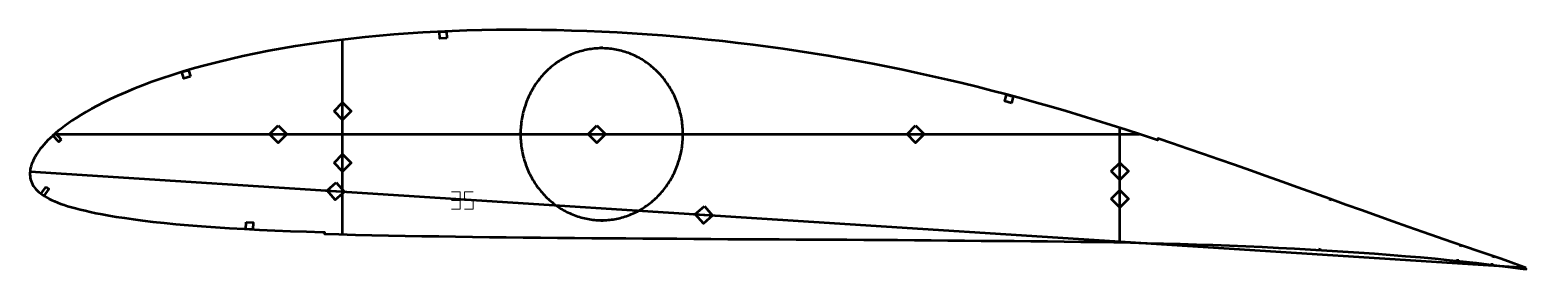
# Model space of a CAD drawing. Header units: metres. Extents: x 9 to 876, y 122 to 261.
import ezdxf

# ---------------------------------------------------------------- set-up
doc = ezdxf.new("R2010")
doc.units = ezdxf.units.M
doc.layers.add('Layer', color=1, linetype='Continuous', lineweight=50)
doc.layers.add('NumLabel', color=1, linetype='Continuous', lineweight=15)

msp = doc.modelspace()

# ---------------------------------------------------------------- linework, layer by layer
at = {"layer": 'Layer', "color": 7}
for p, q in [((190.46, 141.88), (190.46, 254.9)), ((190.46, 207.39), (190.46, 219.39)), ((23.5, 200), (651.83, 200)), ((147.07, 200), (159.07, 200)), ((331.66, 200), (343.66, 200)), ((516.26, 200), (528.26, 200)), ((640.46, 137.27), (640.46, 203.69)), ((190.46, 177.38), (190.46, 189.38)), ((640.46, 172.49), (640.46, 184.49)), ((9.43, 178.34), (875.12, 122.67)), ((180.48, 167.34), (192.45, 166.57)), ((640.46, 156.46), (640.46, 168.46)), ((393.65, 153.63), (405.63, 152.86))]:
    msp.add_line(p, q, dxfattribs=at)
at = {"layer": 'Layer'}
for p, q in [((340.46, 249.89), (340.46, 250.89)), ((293.45, 200), (292.45, 200)), ((387.47, 200), (388.47, 200)), ((762.52, 162.3), (762.19, 161.35)), ((340.46, 150.11), (340.46, 149.11)), ((756.3, 133.85), (756.21, 132.86)), ((837.95, 135.63), (837.62, 134.69)), ((836.06, 127.53), (835.97, 126.53)), ((855.92, 125.23), (855.84, 124.23)), ((856.87, 129.16), (856.54, 128.21))]:
    msp.add_line(p, q, dxfattribs=at)
for points in [[(875.63, 122.48), (872.37, 123.66), (867.08, 125.56), (861.25, 127.63), (854.91, 129.84), (848, 132.2), (840.58, 134.73), (832.73, 137.42), (824.53, 140.26), (816.06, 143.21), (807.37, 146.27), (798.52, 149.4), (789.54, 152.6), (780.47, 155.85), (771.31, 159.13), (762.11, 162.44), (752.88, 165.77), (743.65, 169.09), (734.43, 172.39), (725.25, 175.68), (716.1, 178.94), (706.99, 182.17), (697.92, 185.35), (688.9, 188.5), (679.92, 191.6), (670.99, 194.65), (662.6, 197.48), (662.28, 196.53), (661.8, 196.69), (652.97, 199.63), (644.19, 202.5), (635.45, 205.3), (626.74, 208.04), (618.07, 210.71), (609.42, 213.31), (600.8, 215.85), (592.18, 218.31), (583.58, 220.7), (574.99, 223.03), (566.4, 225.28), (557.8, 227.47), (549.21, 229.58), (540.62, 231.63), (532.02, 233.6), (523.41, 235.51), (514.79, 237.35), (506.17, 239.11), (497.54, 240.81), (488.89, 242.44), (480.24, 244), (471.58, 245.49), (462.91, 246.9), (454.23, 248.25), (445.54, 249.53), (436.85, 250.74), (428.14, 251.87), (419.42, 252.94), (410.68, 253.93), (401.94, 254.86), (393.18, 255.72), (384.42, 256.51), (375.64, 257.23), (366.87, 257.89), (358.1, 258.47), (349.33, 258.98), (340.56, 259.43), (331.81, 259.8), (323.07, 260.1), (314.34, 260.33), (305.63, 260.49), (296.93, 260.57), (288.27, 260.58), (279.62, 260.52), (271.01, 260.37), (262.42, 260.15), (253.87, 259.85), (245.36, 259.47), (236.88, 259.01), (228.45, 258.47), (220.08, 257.85), (211.75, 257.14), (203.48, 256.34), (195.28, 255.47), (187.15, 254.5), (179.09, 253.45), (171.1, 252.31), (163.21, 251.08), (155.42, 249.76), (147.72, 248.36), (140.15, 246.87), (132.71, 245.3), (125.42, 243.65), (118.28, 241.92), (111.34, 240.12), (104.6, 238.26), (98.08, 236.34), (91.8, 234.37), (85.78, 232.37), (80.04, 230.34), (74.6, 228.3), (69.45, 226.27), (64.62, 224.25), (60.1, 222.26), (55.89, 220.3), (51.97, 218.38), (48.34, 216.52), (44.98, 214.7), (41.87, 212.94), (39, 211.22), (36.34, 209.56), (33.88, 207.95), (31.61, 206.39), (29.51, 204.87), (27.57, 203.39), (25.77, 201.95), (24.11, 200.54), (22.57, 199.17), (21.15, 197.81), (19.82, 196.49), (18.59, 195.19), (17.43, 193.93), (16.36, 192.71), (15.38, 191.52), (14.49, 190.36), (13.68, 189.22), (12.96, 188.09), (12.31, 186.96), (11.73, 185.84), (11.22, 184.73), (10.76, 183.65), (10.37, 182.58), (10.04, 181.55), (9.78, 180.53), (9.58, 179.53), (9.45, 178.55), (9.37, 177.51), (9.36, 176.62), (9.41, 175.65), (9.53, 174.68), (9.72, 173.71), (10, 172.76), (10.38, 171.81), (10.85, 170.87), (11.42, 169.94), (12.08, 169.02), (12.83, 168.12), (13.66, 167.25), (14.58, 166.4), (15.59, 165.58), (16.7, 164.78), (17.9, 164), (19.19, 163.24), (20.58, 162.5), (22.06, 161.78), (23.64, 161.07), (25.34, 160.37), (27.16, 159.69), (29.11, 159.02), (31.2, 158.35), (33.44, 157.68), (35.85, 157.01), (38.45, 156.34), (41.26, 155.66), (44.31, 154.97), (47.61, 154.28), (51.21, 153.57), (55.13, 152.86), (59.4, 152.14), (64.06, 151.42), (69.13, 150.69), (74.64, 149.97), (80.6, 149.25), (87.02, 148.55), (93.87, 147.88), (101.14, 147.23), (108.78, 146.62), (116.75, 146.04), (125.02, 145.51), (133.54, 145.03), (142.27, 144.59), (151.19, 144.19), (160.28, 143.84), (169.53, 143.52), (178.91, 143.22), (179.9, 143.19), (179.87, 142.19), (188.34, 141.94), (197.82, 141.67), (207.33, 141.45), (216.92, 141.26), (226.59, 141.1), (236.33, 140.94), (246.1, 140.77), (255.88, 140.61), (265.64, 140.46), (275.41, 140.33), (285.21, 140.23), (295.07, 140.14), (304.95, 140.05), (314.86, 139.96), (324.78, 139.87), (334.69, 139.78), (344.59, 139.69), (354.46, 139.61), (364.32, 139.54), (374.18, 139.49), (384.03, 139.42), (393.89, 139.35), (403.74, 139.27), (413.6, 139.2), (423.46, 139.14), (433.33, 139.09), (443.19, 139.03), (453.02, 138.98), (462.84, 138.95), (472.65, 138.92), (482.43, 138.88), (492.22, 138.82), (502, 138.75), (511.78, 138.68), (521.53, 138.61), (531.22, 138.52), (540.89, 138.39), (550.53, 138.27), (560.14, 138.17), (569.75, 138.11), (579.37, 138.06), (588.98, 137.99), (598.62, 137.89), (608.29, 137.77), (617.94, 137.65), (627.55, 137.51), (637.1, 137.34), (646.66, 137.12), (656.27, 136.88), (665.88, 136.63), (675.46, 136.38), (684.96, 136.1), (694.44, 135.76), (703.93, 135.39), (713.46, 134.99), (722.97, 134.59), (732.38, 134.17), (741.7, 133.71), (750.99, 133.18), (760.31, 132.6), (769.65, 131.99), (778.92, 131.39), (788.06, 130.75), (797.08, 130.06), (805.97, 129.34), (814.69, 128.59), (823.19, 127.82), (831.4, 127.02), (839.29, 126.18), (846.84, 125.31), (853.98, 124.46), (860.64, 123.65), (866.75, 122.89), (872.32, 122.17), (875.75, 121.71)], [(387.47, 200), (387.46, 201.05), (387.43, 202.1), (387.38, 203.14), (387.31, 204.19), (387.21, 205.23), (387.1, 206.27), (386.97, 207.31), (386.81, 208.35), (386.64, 209.38), (386.44, 210.41), (386.22, 211.43), (385.99, 212.45), (385.73, 213.46), (385.45, 214.47), (385.16, 215.47), (384.84, 216.46), (384.51, 217.45), (384.15, 218.42), (383.78, 219.39), (383.38, 220.36), (382.97, 221.31), (382.54, 222.25), (382.09, 223.18), (381.62, 224.11), (381.13, 225.02), (380.63, 225.92), (380.11, 226.81), (379.57, 227.69), (379.01, 228.56), (378.44, 229.41), (377.85, 230.25), (377.24, 231.08), (376.62, 231.89), (375.98, 232.69), (375.32, 233.47), (374.65, 234.24), (373.96, 235), (373.26, 235.74), (372.55, 236.46), (371.82, 237.17), (371.08, 237.86), (370.32, 238.53), (369.55, 239.19), (368.77, 239.83), (367.97, 240.45), (367.17, 241.06), (366.35, 241.64), (365.52, 242.21), (364.68, 242.76), (363.82, 243.29), (362.96, 243.8), (362.09, 244.3), (361.21, 244.77), (360.32, 245.22), (359.42, 245.65), (358.51, 246.07), (357.59, 246.46), (356.67, 246.83), (355.74, 247.18), (354.8, 247.51), (353.86, 247.82), (352.91, 248.11), (351.95, 248.38), (350.99, 248.62), (350.03, 248.85), (349.06, 249.05), (348.08, 249.23), (347.11, 249.39), (346.13, 249.53), (345.15, 249.64), (344.16, 249.73), (343.18, 249.81), (342.19, 249.86), (341.2, 249.88), (340.21, 249.89), (339.23, 249.87), (338.24, 249.83), (337.25, 249.77), (336.27, 249.69), (335.29, 249.59), (334.31, 249.46), (333.33, 249.31), (332.35, 249.14), (331.38, 248.95), (330.41, 248.74), (329.45, 248.5), (328.49, 248.25), (327.54, 247.97), (326.59, 247.67), (325.65, 247.35), (324.72, 247.01), (323.79, 246.65), (322.87, 246.26), (321.96, 245.86), (321.06, 245.44), (320.16, 245), (319.27, 244.53), (318.4, 244.05), (317.53, 243.55), (316.67, 243.03), (315.82, 242.49), (314.99, 241.93), (314.16, 241.35), (313.35, 240.76), (312.55, 240.14), (311.76, 239.51), (310.99, 238.86), (310.22, 238.2), (309.47, 237.52), (308.74, 236.82), (308.01, 236.1), (307.31, 235.37), (306.61, 234.62), (305.94, 233.86), (305.27, 233.08), (304.63, 232.29), (303.99, 231.48), (303.38, 230.66), (302.78, 229.83), (302.2, 228.98), (301.63, 228.12), (301.08, 227.25), (300.55, 226.37), (300.04, 225.47), (299.54, 224.57), (299.07, 223.65), (298.61, 222.72), (298.17, 221.78), (297.75, 220.83), (297.34, 219.88), (296.96, 218.91), (296.59, 217.94), (296.25, 216.95), (295.92, 215.96), (295.62, 214.97), (295.33, 213.96), (295.06, 212.95), (294.82, 211.94), (294.59, 210.92), (294.38, 209.89), (294.2, 208.86), (294.03, 207.83), (293.89, 206.79), (293.76, 205.75), (293.66, 204.71), (293.58, 203.67), (293.52, 202.62), (293.47, 201.57), (293.45, 200.52), (293.45, 199.48), (293.47, 198.43), (293.52, 197.38), (293.58, 196.33), (293.66, 195.29), (293.76, 194.25), (293.89, 193.21), (294.03, 192.17), (294.2, 191.14), (294.38, 190.11), (294.59, 189.08), (294.82, 188.06), (295.06, 187.05), (295.33, 186.04), (295.62, 185.03), (295.92, 184.04), (296.25, 183.05), (296.59, 182.06), (296.96, 181.09), (297.34, 180.12), (297.75, 179.17), (298.17, 178.22), (298.61, 177.28), (299.07, 176.35), (299.54, 175.43), (300.04, 174.53), (300.55, 173.63), (301.08, 172.75), (301.63, 171.88), (302.2, 171.02), (302.78, 170.17), (303.38, 169.34), (303.99, 168.52), (304.63, 167.71), (305.27, 166.92), (305.94, 166.14), (306.61, 165.38), (307.31, 164.63), (308.01, 163.9), (308.74, 163.18), (309.47, 162.48), (310.22, 161.8), (310.99, 161.14), (311.76, 160.49), (312.55, 159.86), (313.35, 159.24), (314.16, 158.65), (314.99, 158.07), (315.82, 157.51), (316.67, 156.97), (317.53, 156.45), (318.4, 155.95), (319.27, 155.47), (320.16, 155), (321.06, 154.56), (321.96, 154.14), (322.87, 153.74), (323.79, 153.35), (324.72, 152.99), (325.65, 152.65), (326.59, 152.33), (327.54, 152.03), (328.49, 151.75), (329.45, 151.5), (330.41, 151.26), (331.38, 151.05), (332.35, 150.86), (333.33, 150.69), (334.31, 150.54), (335.29, 150.41), (336.27, 150.31), (337.25, 150.23), (338.24, 150.17), (339.23, 150.13), (340.21, 150.11), (341.2, 150.12), (342.19, 150.14), (343.18, 150.19), (344.16, 150.27), (345.15, 150.36), (346.13, 150.47), (347.11, 150.61), (348.08, 150.77), (349.06, 150.95), (350.03, 151.15), (350.99, 151.38), (351.95, 151.62), (352.91, 151.89), (353.86, 152.18), (354.8, 152.49), (355.74, 152.82), (356.67, 153.17), (357.59, 153.54), (358.51, 153.93), (359.42, 154.35), (360.32, 154.78), (361.21, 155.23), (362.09, 155.7), (362.96, 156.2), (363.82, 156.71), (364.68, 157.24), (365.52, 157.79), (366.35, 158.36), (367.17, 158.94), (367.97, 159.55), (368.77, 160.17), (369.55, 160.81), (370.32, 161.47), (371.08, 162.14), (371.82, 162.83), (372.55, 163.54), (373.26, 164.26), (373.96, 165), (374.65, 165.76), (375.32, 166.53), (375.98, 167.31), (376.62, 168.11), (377.24, 168.92), (377.85, 169.75), (378.44, 170.59), (379.01, 171.44), (379.57, 172.31), (380.11, 173.19), (380.63, 174.08), (381.13, 174.98), (381.62, 175.89), (382.09, 176.82), (382.54, 177.75), (382.97, 178.69), (383.38, 179.64), (383.78, 180.61), (384.15, 181.58), (384.51, 182.55), (384.84, 183.54), (385.16, 184.53), (385.45, 185.53), (385.73, 186.54), (385.99, 187.55), (386.22, 188.57), (386.44, 189.59), (386.64, 190.62), (386.81, 191.65), (386.97, 192.69), (387.1, 193.73), (387.21, 194.77), (387.31, 195.81), (387.38, 196.86), (387.43, 197.9), (387.46, 198.95), (387.47, 200)]]:
    msp.add_lwpolyline(points, close=True, dxfattribs=at)
for points in [[(250.78, 255.71), (246.78, 255.53), (246.6, 259.53), (250.6, 259.7), (250.78, 255.71)], [(102.39, 233.44), (98.55, 232.31), (97.42, 236.14), (101.26, 237.27), (102.39, 233.44)], [(185.46, 213.39), (190.46, 218.39), (195.46, 213.39), (190.46, 208.39), (185.46, 213.39)], [(577.78, 218.13), (573.92, 219.17), (574.97, 223.03), (578.83, 221.99), (577.78, 218.13)], [(27.54, 196.91), (26.06, 195.57), (22.72, 199.29), (24.2, 200.63), (27.54, 196.91)], [(153.07, 205), (158.07, 200), (153.07, 195), (148.07, 200), (153.07, 205)], [(337.66, 205), (342.66, 200), (337.66, 195), (332.66, 200), (337.66, 205)], [(522.26, 205), (527.26, 200), (522.26, 195), (517.26, 200), (522.26, 205)], [(185.46, 183.38), (190.46, 188.38), (195.46, 183.38), (190.46, 178.38), (185.46, 183.38)], [(635.46, 178.49), (640.46, 183.49), (645.46, 178.49), (640.46, 173.49), (635.46, 178.49)], [(18.68, 169.52), (20.3, 168.35), (17.38, 164.29), (15.76, 165.46), (18.68, 169.52)], [(186.78, 171.95), (191.45, 166.64), (186.14, 161.97), (181.47, 167.28), (186.78, 171.95)], [(635.46, 162.46), (640.46, 167.46), (645.46, 162.46), (640.46, 157.46), (635.46, 162.46)], [(399.96, 158.24), (404.63, 152.93), (399.32, 148.26), (394.65, 153.57), (399.96, 158.24)], [(134.67, 148.98), (138.66, 148.78), (138.46, 144.78), (134.47, 144.98), (134.67, 148.98)]]:
    msp.add_lwpolyline(points, dxfattribs=at)
at = {"layer": 'NumLabel', "color": 1}
for points in [[(253.5, 166.52), (258.5, 166.52), (258.5, 161.52), (253.5, 161.52), (258.5, 161.52), (258.5, 156.52), (253.5, 156.52)], [(266, 166.52), (261, 166.52), (261, 161.52), (266, 161.52), (266, 156.52), (261, 156.52)]]:
    msp.add_lwpolyline(points, dxfattribs=at)

doc.saveas('drawing.dxf')
